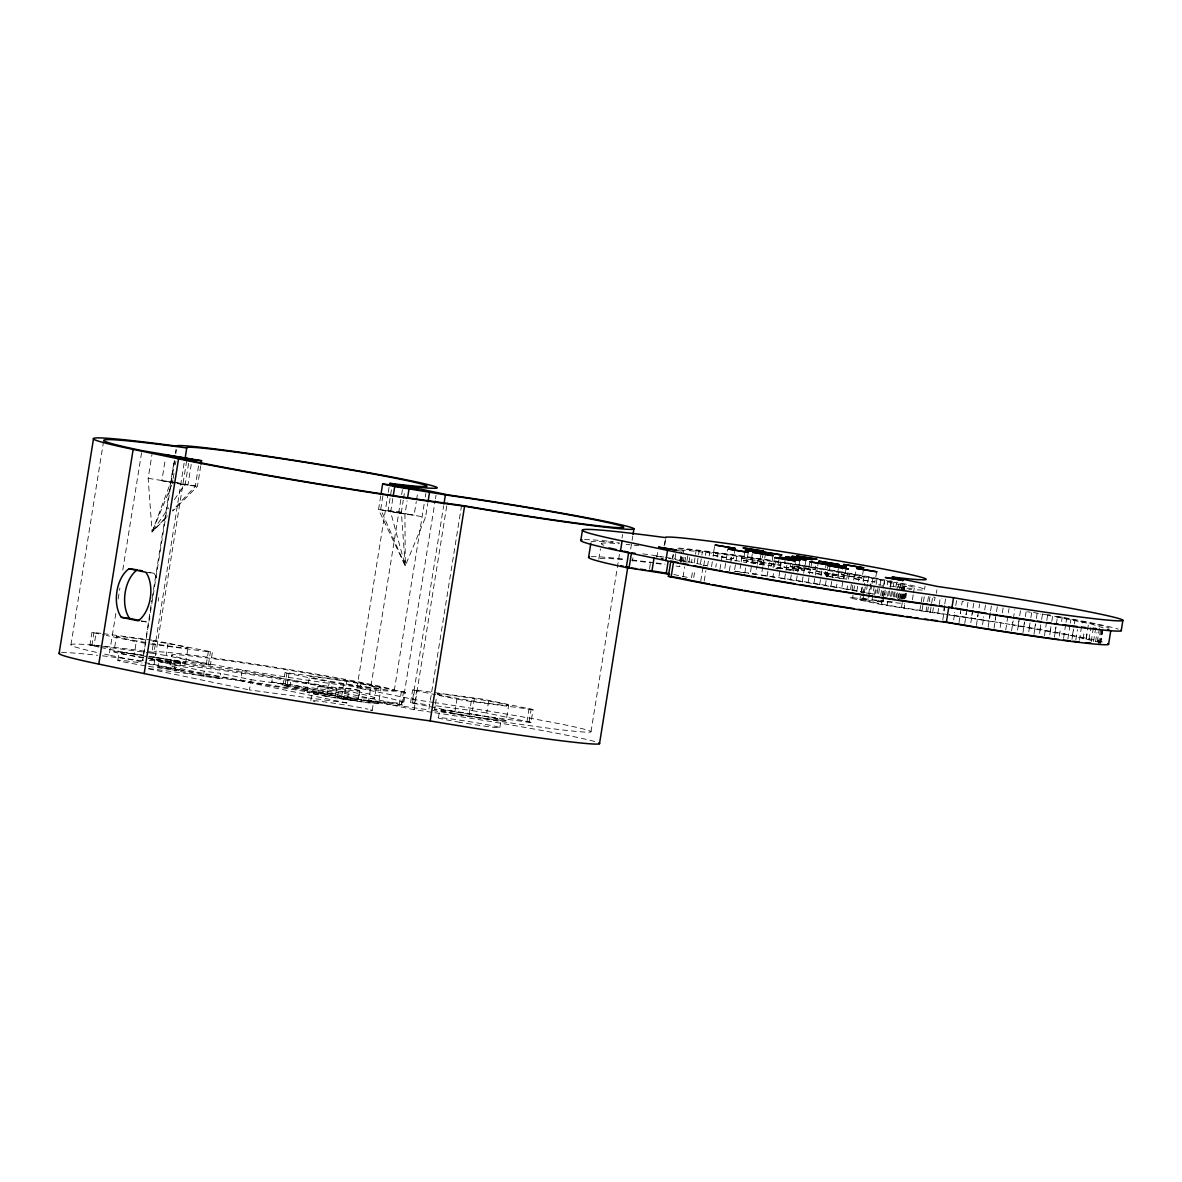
<?xml version="1.0" encoding="UTF-8"?>
<svg xmlns="http://www.w3.org/2000/svg" width="1182" height="1182" viewBox="0 0 1182 1182"><rect width="100%" height="100%" fill="white"/><g stroke="black" fill="none" stroke-linecap="round" stroke-linejoin="round"><path stroke-width="0.75" stroke-dasharray="5 3.75" d="M70.964 644.825L103.721 440.354M98.919 647.086L89.935 645.121L91.974 632.34L101.504 633.389M91.856 645.608L93.895 632.828L91.974 632.34M89.995 645.032L94.043 645.446L96.097 632.665M461.586 505.32L428.83 709.806L422.905 709.037A196.847 6.87 9.1 0 1 154.044 664.461L109.172 655.094L115.836 613.473M118.156 598.993L119.884 588.134M122.795 570.034L141.914 450.608M143.524 657.813A36.258 1.271 9.1 0 1 113.945 651.829L116.427 636.433A36.258 1.271 9.1 0 1 145.637 639.905M117.831 660.31L119.057 652.641A31.087 1.079 9.1 0 1 146.391 655.921M166.337 517.613L152.079 531.974L148.164 478.326L151.976 454.464M146.184 656.498L134.231 654.459L136.27 641.678L106.262 635.414M173.902 483.113L161.86 480.719L165.406 458.572M174.7 460.729L142.638 660.886L151.769 600.53M152.064 598.713L153.232 591.443M153.512 589.611L174.212 460.433M175.379 453.149L175.955 449.515M174.315 460.936L171.05 481.384L152.079 531.974L167.327 515.899M175.852 453.46L176.443 449.825M172.38 483.379L172.927 479.966M173.193 478.267L174.286 471.455M175.379 464.629L175.926 461.231M146.361 652.449L151.784 653.173L153.823 640.393L212.42 652.08L210.381 664.86L148.533 656.823M104.888 646.332A196.847 6.87 9.1 0 1 147.44 651.533L154.029 652.449L184.289 462.147M154.044 664.461L186.8 459.975M188.618 463.3L185.352 483.748L173.917 500.326M219.882 678.483L203.378 676.281L157.974 666.796L158.802 661.684L175.291 663.885L174.478 668.997L219.882 678.483L220.694 673.371L204.205 671.169L158.802 661.684M177.773 483.719L187.953 484.901L191.218 464.452M210.381 664.86L166.086 655.537L168.125 642.757M198.532 465.989L195.266 486.437L172.395 510.55M200.733 465.826L197.453 486.275L172.823 511.082M170.164 665.17L171.804 654.946M148.666 666.338A31.087 1.079 9.1 0 0 179.206 670.12L180.432 662.452A31.087 1.079 9.1 0 0 149.597 656.424M185.53 663.324L187.982 647.987M203.378 676.281L204.205 671.169M206.259 664.535L208.313 651.755L212.42 652.08M208.46 664.373L210.499 651.592M242.192 670.549L336.575 688.855L335.747 693.967L317.19 691.5L318.017 686.387L348.424 692.726L346.799 702.95L240.552 680.773L242.192 670.549L148.474 658.019M346.799 702.95L249.476 689.948L251.116 679.724L220.694 673.371M317.19 691.5L271.786 682.014L272.614 676.902M282.926 685.412L285.039 672.543L354.423 681.822L405.426 692.371L403.372 705.152L333.93 695.962L282.926 685.412L352.384 694.602L403.372 705.152M284.847 685.9L286.901 673.119L284.98 672.632M287.049 685.737L289.088 672.957M335.747 693.967L290.344 684.496L291.171 679.384M306.965 692.061L309.418 676.725M310.822 700.601L312.048 692.933M327.222 694.735L329.276 681.955L286.901 673.119M337.476 697.424L339.116 687.215L349.99 688.604L359.505 690.451L357.895 700.749L337.52 697.498L357.895 700.749M341.524 697.099L343.578 684.334L405.426 692.371M344.775 693.45L346.828 680.669M380.722 495.923L378.536 509.56L405.263 565.809L425.564 517.214L427.736 503.576M382.909 495.775L380.722 509.398L405.263 565.809L404.938 514.451L407.125 500.828M434.474 702.581A121.731 4.255 9.1 0 0 416.995 700.025L356.949 687.791L387.962 494.165M388.257 492.362L389.705 483.32M397.669 512.929L388.051 510.934L391.597 488.772M359.077 695.814L361.116 683.033M392.823 498.464L390.636 512.087L405.263 565.809L401.348 512.161L403.254 500.222M431.844 712.273A132.074 4.61 9.1 0 0 414.099 709.673L368.71 700.187L401.348 496.41M401.644 494.593L402.796 487.309M403.52 498.523L404.894 489.998M372.212 710.412L373.438 702.743M374.664 698.119A103.602 3.62 9.1 0 0 224.092 670.682A103.602 3.62 9.1 0 0 218.493 676.134A103.602 3.62 9.1 0 0 374.664 698.119L376.304 687.894A103.602 3.62 9.1 0 0 225.718 660.457A103.602 3.62 9.1 0 0 220.133 665.909A103.602 3.62 9.1 0 0 376.304 687.894M378.521 703.615A36.258 1.271 9.1 0 0 326.099 694.041A36.258 1.271 9.1 0 0 323.617 695.858A36.258 1.271 9.1 0 0 378.521 703.615L380.973 688.279A36.258 1.271 9.1 0 0 328.552 678.704A36.258 1.271 9.1 0 0 326.069 680.522A36.258 1.271 9.1 0 0 380.973 688.279M399.59 513.254L414.114 515.13L416.3 501.508M416.566 499.794L417.94 491.284M394.256 690.672L424.116 504.3M425.269 497.061L425.845 493.441M399.265 704.827L401.304 692.046M401.452 704.664L403.505 691.884M402.826 702.566L435.168 500.592M435.464 498.774L436.04 495.14M410.568 702.61L412.621 689.845L413.419 689.786L482.064 699.035L533.067 709.569L531.014 722.35L530.216 722.409L461.571 713.16L410.568 702.61L429.125 704.871M412.636 699.419L443.649 505.793M412.488 703.098L414.542 690.318L412.621 689.845M414.69 702.935L416.729 690.155M414.099 709.673L447.328 502.247M434.607 709.274L435.153 705.861M435.434 704.162L436.513 697.336M438.463 717.799L439.689 710.131M454.878 711.948L456.917 699.168L437.503 695.119M469.165 714.312L471.219 701.532L533.067 709.569M436.335 705.831L472.416 710.663L474.47 697.882M531.014 722.35L486.718 713.027L488.772 700.246M499.853 727.61L501.079 719.941M506.162 720.813A36.258 1.271 9.1 0 0 453.74 711.239A36.258 1.271 9.1 0 0 451.258 713.071A36.258 1.271 9.1 0 0 506.162 720.813L508.615 705.477M526.906 722.025L528.945 709.259M529.093 721.877L531.146 709.097M598.816 559.086L600.456 548.862M591 731.747L619.412 554.402M622.013 538.12L622.589 534.5M630.686 549.024L632.784 536.067M632.414 561.169L632.961 557.771M649.553 568.69L650.913 560.165M656.852 557.446L657.946 550.62M664.136 545.892L665.496 537.367M664.89 544.488L665.702 539.376M672.573 558.022L673.119 554.609M672.75 558.2L673.297 554.801M675.025 558.584L676.385 550.058M679.96 560.918L681.408 552.201M680.182 562.292L681.822 552.068M680.788 561.48L681.615 556.367M680.891 562.189L681.984 555.377M681.896 562.144L683.817 550.221L685.132 550.221L727.033 554.698L804.72 566.341L876.97 579.18L906.431 586.375L897.404 586.774L895.764 596.999M683.211 562.144L684.585 553.634M684.836 562.204L685.649 557.091M683.033 577.023L684.673 566.799M687.008 560.608L688.101 553.797M688.943 562.469L690.303 553.944M691.426 562.676L691.958 559.263M691.544 577.702L692.903 569.192M694.174 562.928L696.08 551.004M693.731 577.54L695.105 569.03M697.203 563.223L699.109 551.3M700.483 563.578L701.576 556.766M701.857 555.052L702.404 551.654M700.734 581.13L702.921 567.493M703.748 565.676L705.122 557.165M705.388 555.451L705.935 552.053M704.221 580.879L705.846 570.655M707.53 566.119L708.904 557.608M709.17 555.895L709.717 552.496M735.204 548.374L733.564 558.598L722.985 557.254L713.115 555.304L714.755 545.079M711.549 566.606L712.909 558.096M713.174 556.382L713.721 552.984M715.775 567.138L716.322 563.74M717.415 556.914L717.962 553.516M719.941 569.414L722.394 554.077M724.847 568.32L725.94 561.509M726.221 559.81L727.831 549.054M729.397 570.684L731.85 555.348M734.657 569.665L735.751 562.839M736.031 561.14L736.844 556.028M763.277 552.88L761.858 561.48L741.587 558.229L742.119 554.816M740.907 563.563L739.533 572.088L748.442 573.359M741.173 561.864L742 556.752M765.522 553.353L763.882 563.578L754.367 562.44L743.463 560.357L745.103 550.132M744.823 572.842L746.197 564.316M747.29 557.505L746.463 562.617L743.064 562.277M748.236 552.378L746.596 562.602L734.495 560.283M772.998 555.673L771.358 565.897L760.913 564.582L750.91 562.602L752.55 552.378M752.712 558.288L750.245 573.625L755.786 574.437L757.145 565.912M757.426 564.213L758.238 559.101M780.622 561.79L780.017 565.277L759.745 562.011L761.105 553.501M762.774 566.754L761.415 575.279L777.283 577.702M763.055 565.055L763.868 559.943M767.133 576.136L769.585 560.8M773.043 567.818L774.683 557.594M772.91 577.023L773.456 573.61M774.55 566.799L775.362 561.686M782.617 568.586L777.697 567.463L779.322 557.239M781.199 562.588L778.746 577.924L839.929 588.075M805.932 560.017L804.292 570.241L803.494 570.3L783.962 567.079L785.321 558.554M784.612 578.84L785.705 572.029M785.971 570.33L787.064 563.504M811.916 561.332L810.557 569.842L790.389 566.695L790.64 563.149M790.492 579.786L791.866 571.261M792.132 569.561L792.959 564.449M793.491 571.098L795.131 560.874M815.698 566.045L815.092 569.532L806.094 568.409L794.806 566.281L795.353 562.868M796.387 580.731L798.84 565.395M794.998 570.507L798.146 570.758L799.786 560.534M802.268 581.677L803.361 574.866M803.627 573.167L804.72 566.341M830.148 565.07L828.449 575.383L819.451 574.26L808.163 572.132L809.803 561.908M808.119 582.637L810.571 567.301M813.925 583.613L816.378 568.276M838.703 566.193L837.344 574.718L826.898 573.403L816.88 571.423L818.254 562.913M819.658 584.573L820.751 577.762M821.032 576.048L822.125 569.236M846.105 568.424L844.687 577.023L825.036 573.964L826.041 563.548M827.533 576.24L826.277 575.856L827.902 565.631M825.332 585.533L827.784 570.197M830.902 586.494L833.354 571.157M836.368 587.454L836.915 584.041M838.008 577.23L838.821 572.118M863.451 569.502L862.077 578.028L851.631 576.713L841.628 574.733L842.988 566.208M844.17 573.063L841.717 588.4L864.589 592.596M838.939 578.249L846.726 579.15L848.366 568.926M846.918 589.33L847.464 585.917M848.558 579.106L849.37 573.994M850.538 589.33L851.631 582.519M851.971 590.246L853.345 581.721M853.611 580.022L854.438 574.91M876.778 571.793L874.739 582.046L854.675 578.722L855.768 571.911M944.507 605.612L943.133 614.138L926.038 611.729L881.432 604.593L849.178 597.856L852.65 597.604L853.463 592.492M853.744 590.778L855.103 582.268M856.861 591.148L858.235 582.623M858.501 580.923L859.314 575.811M947.846 614.522A121.731 4.255 9.1 0 0 932.037 612.246L887.165 605.169L859.92 599.481L862.106 585.844M861.575 592.019L862.934 583.509M863.215 581.795L864.027 576.683M870.898 584.381L868.43 599.717L862.299 598.432L864.751 583.095M862.299 598.432L863.392 598.58L864.205 593.467M864.485 591.754L865.845 583.243M867.455 584.366L866.096 592.876L870.41 593.719L871.769 585.193M867.736 582.652L868.548 577.54M868.652 594.029L870.292 583.805M872.05 583.494L872.863 578.382M863.392 598.58L872.065 599.673L874.517 584.336M874.517 594.516L875.877 586.006M876.143 584.292L876.97 579.18M875.655 593.556L876.202 590.143M877.162 593.349L878.256 586.523M878.654 593.6L879.748 586.774M880.014 585.075L880.841 579.963M880.679 595.492L882.304 585.267M882.023 596.053L884.476 580.717M884.106 584.336L885.2 577.525M881.432 604.593L883.885 589.257M883.279 598.668L884.653 590.143M872.065 599.673L883.397 601.003L885.569 587.365M885.673 595.063L886.219 591.65M887.313 584.839L887.859 581.426M887.505 596.245L888.864 587.72M887.165 605.169L887.712 601.756M888.805 595.743L890.992 582.105M890.415 587.218L891.509 580.392M890.519 596.541L891.893 588.03M891.671 596.378L893.045 587.853M893.311 586.154L893.858 582.741M893.282 596.792L894.094 591.68M894.272 596.984L895.631 588.459M895.897 586.76L896.444 583.347M896.577 597.545L897.936 589.02M898.217 587.321L898.763 583.908M897.685 598.86L899.591 586.937M898.601 598.062L899.96 589.552M900.241 587.838L900.787 584.44M899.591 598.964L901.511 587.04M900.329 598.55L903.063 580.421M901.216 599.023L903.122 587.099M901.763 598.978L903.949 585.356M902.531 599.038L904.437 587.099M901.467 607.533L904.54 589.153M903.536 598.978L904.91 590.468M904.008 598.003L904.555 594.605M904.245 598.89L905.619 590.365M904.526 598.299L905.885 589.788M904.644 598.742L906.106 590.025M904.112 608.346L904.658 604.933M905.737 598.122L906.564 593.009L903.078 592.433M912.401 599.747L913.228 594.635M913.494 592.921L914.321 587.809M919.892 610.444L922.344 595.122M924.531 589.582L925.078 586.169M922.093 610.296L924.546 594.96M926.038 611.729L927.397 603.219M927.678 601.505L928.491 596.393M927.574 611.936L928.934 603.426M929.215 601.712L930.027 596.6L935.065 597.309L934.253 602.421M930.249 611.995L932.716 596.659M932.613 612.645L933.972 604.12M936.366 593.275L936.912 589.877M937.799 613.369L940.266 598.033M944.773 603.913L945.585 598.801L942.039 598.284M942.808 619.663L944.994 606.026M948.585 614.921L954.155 615.748L954.701 612.335M955.795 605.524L956.607 600.412M953.667 619.841L955.026 611.316M954.155 615.748L959.814 616.59L962.266 601.254L965.133 601.697M959.03 622.5L960.671 612.276M959.814 616.59L965.546 617.462L966.906 608.937M967.186 607.238L967.999 602.126M964.748 623.461L966.388 613.236M965.546 617.462L971.338 618.349L972.712 609.838M972.978 608.124L973.805 603.012M970.821 622.722L972.461 612.498M971.338 618.349L977.189 619.265L979.642 603.928M976.376 625.396L978.016 615.172M977.189 619.265L983.069 620.181L983.616 616.782M984.695 609.956L985.522 604.844M982.523 624.643L983.897 616.132M990.324 612.601L988.95 621.126L983.069 620.181M990.59 610.902L991.417 605.79M988.137 627.302L990.058 615.379M997.298 606.735L994.845 622.072L973.82 618.452A121.731 4.255 9.1 0 0 949.338 614.743M994.032 628.233L995.672 618.009M1000.179 627.465L1001.538 618.94M1002.351 612.808L1003.163 607.696M1005.749 630.065L1009.014 608.656M1100.383 642.58L1072.399 635.813L1012.339 624.953L1014.791 609.617M1011.556 630.966L1013.181 620.742M1018.057 625.913L1019.431 617.403M1019.697 615.689L1020.524 610.577L1017.658 610.104M1017.554 630.124L1019.194 619.9M1023.701 626.888L1025.06 618.363M1025.341 616.664L1026.153 611.552M1022.947 632.68L1024.587 622.456M1029.241 627.849L1030.615 619.324M1030.881 617.625L1031.709 612.512M1028.783 631.794L1030.143 623.269M1034.678 628.794L1036.038 620.269M1036.319 618.57L1037.131 613.458L1040.677 614.079M1033.955 634.291L1035.595 624.066M1039.983 629.74L1041.342 621.215M1041.623 619.516L1042.435 614.404M1039.569 633.345L1040.928 624.835M1044.474 635.783L1046.513 622.146M1046.779 620.432L1047.607 615.32L1044.164 614.699M1050.163 631.572L1051.522 623.047M1051.788 621.348L1052.615 616.236L1091.385 623.993L1103.22 627.923M1049.793 634.778L1051.153 626.253M1054.994 632.473L1057.447 617.137M1054.388 637.142L1056.028 626.918M1059.353 636.064L1060.712 627.539M1061.569 621.407L1062.116 618.009M1063.578 638.354L1065.75 623.963M1066.031 622.264L1066.578 618.851M1067.878 638.886L1070.005 624.79M1070.286 623.091L1070.818 619.678M1072.399 635.813L1074.039 625.588M1074.32 623.889L1074.866 620.476M1071.956 639.388L1073.581 629.164M1075.797 639.846L1077.437 629.622M1079.402 640.26L1082.224 621.983M1083.037 638.915L1084.411 630.39M1086.14 638.694L1088.592 623.357M1086.14 639.226L1087.514 630.715M1088.977 639.506L1090.838 627.406M1091.267 641.427L1093.35 627.997M1093.542 641.59L1096.128 625.145M1095.537 641.723L1096.97 632.459M1097.236 641.782L1099.423 628.159M1098.373 643.51L1101.048 626.534M1099.482 643.481L1102.097 626.903M1100.265 643.392L1102.57 628.942M1100.767 643.259L1102.998 629.223M171.671 485.063L152.079 531.974L168.716 507.861M679.236 565.838L679.975 566.592L673.577 565.705M741.587 558.229L761.917 561.406M759.745 562.011L780.076 565.188M783.962 567.079L804.292 570.241M794.806 566.281L815.152 569.443M808.163 572.132L828.508 575.294M824.401 573.758L844.746 576.934M141.352 621.244L146.302 621.895L147.986 620.668A28.486 16.976 -82.4 0 0 149.951 618.747M743.463 560.357L763.882 563.578M161.86 480.719L173.961 482.197M388.051 510.934L414.114 515.13M703.187 565.794L706.673 565.543L674.42 558.805M750.91 562.602L771.358 565.897M777.697 567.463L798.146 570.758M790.093 566.562L810.557 569.842M816.88 571.423L837.344 574.718M826.277 575.856L846.726 579.15M841.628 574.733L862.077 578.028M854.675 578.722L875.138 582.017M859.92 599.481L882.732 602.081L874.577 600.367L878.093 600.811A121.731 4.255 9.1 0 0 902.294 603.381L904.599 603.529M359.535 690.524L339.16 687.274M713.115 555.304L733.564 558.598M683.817 550.221L681.689 550.502L682.428 551.255M907.067 588.193L913.154 588.296A121.731 4.255 9.1 0 0 893.814 582.209M917.365 589.892L921.768 590.04A132.074 4.61 9.1 0 0 896.577 582.165M894.922 586.567L889.13 586.021M892.469 601.904L883.397 601.003M102.406 655.847L107.473 656.438A207.219 7.225 9.1 0 1 142.638 660.886M878.536 584.824L881.048 585.12M356.949 687.791L358.442 687.983A121.731 4.255 9.1 0 0 388.11 691.027L393.503 691.012A121.731 4.255 9.1 0 0 278.065 667.756A121.731 4.255 9.1 0 0 153.97 652.405L154.029 652.449M148.164 478.326L197.453 486.275L177.655 484.088M401.348 512.161L378.536 509.56L425.564 517.214M776.19 568.054L783.489 569.118M642.757 553.856L648.15 554.58M852.65 597.604L868.43 599.717M145.844 572.236L154.088 573.329L155.27 575.176A28.486 16.976 -82.4 0 1 156.526 577.762M103.307 633.626L153.823 640.393M150.572 644.042L208.313 651.755M94.043 645.446L144.559 652.198M318.017 686.387L336.575 688.855M157.974 666.796L174.478 668.997M271.786 682.014L290.344 684.496M251.116 679.724L348.424 692.726M148.636 668.495L240.552 680.773M676.03 550.369L680.832 551.034M731.968 559.899L726.191 559.278L728.629 559.943M734.391 571.364L737.819 571.852M151.784 653.173L166.086 655.537M471.219 701.532L456.917 699.168M343.578 684.334L329.276 681.955M472.416 710.663L486.718 713.027M792.841 570.226L785.07 569.015M145.637 643.318L136.27 641.678M992.673 621.451L1000.711 623.032M998.953 622.456L1006.547 623.993M651.74 555.052L663.944 557.077M665.688 557.357L672.676 558.51M656.158 556.161L661.521 557.047M175.911 482.507L187.953 484.901M1005.202 623.49L1012.339 624.953M1027.542 611.788L1030.32 612.261M833.635 577.392L829.114 576.58M786.119 569.561L790.655 570.389M1047.607 615.32L1050.946 615.925M775.88 568.527L777.963 568.926M668.672 558.229L673.784 559.293M675.483 559.647L687.407 562.13M673.755 574.511L689.874 577.88M149.08 572.295L154.088 573.329M141.293 620.86L146.302 621.895M414.542 690.318L435.73 694.75M93.895 632.828L104.489 635.044M100.677 647.455L134.231 654.459M148.444 658.285L175.291 663.885M148.636 668.894L249.476 689.948M149.434 660.413A132.074 4.61 9.1 0 1 339.426 688.352A132.074 4.61 9.1 0 1 368.71 700.187M142.15 660.575A132.074 4.61 9.1 0 1 143.377 660.324M61.464 652.686A207.219 7.225 9.1 0 1 97.589 655.301M434.887 712.716A132.074 4.61 9.1 0 1 595.211 741.675M432.834 710.5A121.731 4.255 9.1 0 0 587.484 732.19A121.731 4.255 9.1 0 0 490.456 711.387L465.368 707.324A121.731 4.255 9.1 0 0 435.966 702.802M109.172 655.094A196.847 6.87 9.1 0 1 104.666 654.148M96.466 652.361A196.847 6.87 9.1 0 1 100.633 645.889M370.66 709.821A31.087 1.079 9.1 0 1 370.749 710.515M315.003 701.812A31.087 1.079 9.1 0 1 313.54 701.473M313.422 700.571A31.087 1.079 9.1 0 1 339.751 704.132A31.087 1.079 9.1 0 1 368.016 709.185M180.432 662.452A31.087 1.079 9.1 0 1 149.892 658.67M143.51 657.635A31.087 1.079 9.1 0 1 119.087 652.597M148.371 664.092A31.087 1.079 9.1 0 1 179.206 670.12M145.46 665.821A31.087 1.079 9.1 0 1 139.18 664.772L136.166 664.254A31.087 1.079 9.1 0 1 117.978 660.221A31.087 1.079 9.1 0 1 141.988 663.102M152.02 640.91A36.258 1.271 9.1 0 1 188.012 647.943A36.258 1.271 9.1 0 1 152.375 643.525M145.977 642.476A36.258 1.271 9.1 0 1 116.397 636.492M149.567 656.246A36.258 1.271 9.1 0 1 185.544 663.265A36.258 1.271 9.1 0 1 149.922 658.862M113.945 651.829A36.258 1.271 9.1 0 1 143.185 655.242M437.34 693.864A36.258 1.271 9.1 0 1 491.978 701.68A36.258 1.271 9.1 0 1 492.273 703.896A36.258 1.271 9.1 0 1 437.384 694.218M158.743 597.575A28.486 16.976 -82.4 0 1 158.181 601.106M1047.577 614.596A132.074 4.61 9.1 0 1 1050.414 615.098M1057.329 616.339A132.074 4.61 9.1 0 1 1062.707 617.329M1064.45 617.639A132.074 4.61 9.1 0 1 1118.394 629.149M584.543 539.642A207.219 7.225 9.1 0 1 613.281 541.681M911.603 589.478A132.074 4.61 9.1 0 1 908.722 589.227M678.734 548.02A132.074 4.61 9.1 0 1 785.395 562.602M786.976 562.854A132.074 4.61 9.1 0 1 883.781 579.608M889.721 580.776A132.074 4.61 9.1 0 1 892.543 581.337M1033.511 612.527A121.731 4.255 9.1 0 1 1049.202 615.29M1054.625 616.28A121.731 4.255 9.1 0 1 1109.263 627.923M904.747 588.045A121.731 4.255 9.1 0 1 896.03 587.247M677.508 548.965A121.731 4.255 9.1 0 1 764.089 559.692A121.731 4.255 9.1 0 1 882.082 579.801M886.249 580.628A121.731 4.255 9.1 0 1 892.632 581.958M591.163 542.346A196.847 6.87 9.1 0 1 619.486 543.011M591.163 556.692A196.847 6.87 9.1 0 1 625.618 559.249M631.897 559.958A196.847 6.87 9.1 0 1 653.203 562.573M656.099 562.942A196.847 6.87 9.1 0 1 665.126 564.124M735.293 571.172A121.731 4.255 9.1 0 1 739.504 571.778M743.788 572.384A121.731 4.255 9.1 0 1 850.006 589.567M851.823 589.892A121.731 4.255 9.1 0 1 865.726 592.448M870.573 593.379A121.731 4.255 9.1 0 1 873.69 593.97M1011.408 624.524A121.731 4.255 9.1 0 1 1105.554 642.831M600.087 558.48A186.49 6.516 9.1 0 1 623.712 559.721M631.794 560.563A186.49 6.516 9.1 0 1 650.927 562.795M656.276 563.459A186.49 6.516 9.1 0 1 664.712 564.538M603.869 545.242A186.49 6.516 9.1 0 1 601.461 544.045M601.269 543.75A186.49 6.516 9.1 0 1 619.161 543.735M626.179 544.385A186.49 6.516 9.1 0 1 630.08 544.784M634.261 545.227A186.49 6.516 9.1 0 1 638.679 545.715M459.813 722.261L456.813 721.744A31.087 1.079 9.1 0 1 450.15 718.804A31.087 1.079 9.1 0 1 499.351 727.344A31.087 1.079 9.1 0 1 459.813 722.261M324.828 695.858A31.087 1.079 9.1 0 0 373.276 702.832A31.087 1.079 9.1 0 0 330.118 694.809A31.087 1.079 9.1 0 0 324.828 695.858M452.47 713.071A31.087 1.079 9.1 0 0 500.932 720.03A31.087 1.079 9.1 0 0 457.759 712.022A31.087 1.079 9.1 0 0 452.47 713.071"/><path stroke-width="1.5" d="M59.1 653.454L93.496 438.758M598.727 742.902A132.074 4.61 9.1 0 1 436.069 721.936L430.189 720.902A207.219 7.225 9.1 0 1 388.331 715.066L380.87 713.972A207.219 7.225 9.1 0 1 144.16 673.577L98.771 664.107L133.152 449.396A207.219 7.225 9.1 0 1 177.019 446.175L176.546 445.88A132.074 4.61 9.1 0 1 323.336 464.954A132.074 4.61 9.1 0 1 434.444 488.314L429.229 488.136A132.074 4.61 9.1 0 1 403.092 485.492L448.495 494.963A132.074 4.61 9.1 0 1 497.341 502.35L516.312 505.408A132.074 4.61 9.1 0 1 631.912 529.359A132.074 4.61 9.1 0 1 470.466 507.226L464.57 506.206A207.219 7.225 9.1 0 1 178.556 458.882L133.152 449.396M144.16 673.577L178.556 458.882M185.057 458.823L186.726 447.919A121.731 4.255 9.1 0 1 310.807 463.285A121.731 4.255 9.1 0 1 426.259 486.526L420.866 486.541A121.731 4.255 9.1 0 1 391.198 483.497L389.705 483.32L405.441 486.6L382.628 483.999L380.988 494.224M200.999 464.127L201.546 460.714L141.914 450.608A196.847 6.87 9.1 0 1 180.181 447.062L186.786 447.963M393.37 495.051L394.729 486.526L382.628 483.999M407.672 497.415L409.031 488.89L449.736 495.553A121.731 4.255 9.1 0 1 498.11 502.838L523.198 506.901A121.731 4.255 9.1 0 1 620.225 527.704A121.731 4.255 9.1 0 1 465.59 506.014L455.661 504.551A196.847 6.87 9.1 0 1 186.8 459.975L176.473 457.818L201.546 460.714M428.017 501.877L429.657 491.653M443.944 503.99L445.392 494.933M430.189 720.902L464.57 506.206M580.805 540.47L582.445 530.245M588.577 557.387L590.764 543.75M1121.009 630.242A132.074 4.61 9.1 0 1 957.775 608.952L951.894 607.917A207.219 7.225 9.1 0 1 665.88 560.593L620.476 551.122L622.116 540.898A207.219 7.225 9.1 0 1 665.983 537.677L665.496 537.367A132.074 4.61 9.1 0 1 812.3 556.456A132.074 4.61 9.1 0 1 923.408 579.815L918.178 579.623A132.074 4.61 9.1 0 1 892.055 576.993L937.459 586.464A132.074 4.61 9.1 0 1 986.305 593.852L1005.276 596.895A132.074 4.61 9.1 0 1 1120.876 620.86A132.074 4.61 9.1 0 1 959.415 598.727L953.534 597.693A207.219 7.225 9.1 0 1 667.52 550.369L622.116 540.898M669.618 574.275L626.268 567.552L628.721 552.216A196.847 6.87 9.1 0 1 624.259 551.285M599.51 743.714L627.775 567.212M633.02 534.471L633.936 528.782M629.031 568.143L631.483 552.807L635.015 553.265M651.917 571.202L654.104 557.564M665.88 560.593L667.52 550.369M666.22 573.566L668.125 561.627M671.154 576.934L668.377 576.343L670.844 561.007L673.607 561.598L671.154 576.934A196.847 6.87 9.1 0 0 940.444 621.599L947.24 622.515A121.731 4.255 9.1 0 0 1107.726 643.629M946.339 622.367L948.791 607.031L949.693 607.179A121.731 4.255 9.1 0 0 952.662 607.696M951.894 607.917L953.534 597.693M1108.598 644.22L1110.784 630.582M1121.216 630.73L1122.9 620.284M129.133 568.749L127.449 569.99A28.486 16.976 -82.4 0 0 120.165 615.482L121.362 617.314L138.058 620.801L139.742 619.56A28.486 16.976 -82.4 0 0 147.026 574.068L145.844 572.236L129.133 568.749L137.378 569.842L135.708 571.083A28.486 16.976 -82.4 0 0 128.41 616.576L129.606 618.408L139.624 620.506M1091.001 643.126L1085.593 642.639M1079.136 641.959L1072.961 641.25M1070.316 640.925L1063.312 640.053M1054.122 638.841L1058.806 639.462M631.321 567.995L636.714 568.705M640.304 569.192L645.682 569.916M668.377 576.343L680.699 577.998M686.358 579.21L682.753 578.722L685.767 579.343M121.362 617.314L129.606 618.408M1052.497 638.62L1045.893 637.719M1044.208 637.482L1005.483 631.779M1004.02 631.543L983.454 628.292M403.683 487.693L418.206 489.57L392.143 485.374L401.762 487.383M976.11 627.095L981.976 628.056M974.648 626.859L954.524 623.475M394.729 486.526L409.031 488.89M649.287 570.389L668.465 573.566M947.58 622.279L953.12 623.239M661.506 558.451L662.925 558.702M942.542 621.363L945.896 621.983M139.048 570.197L142.387 570.891M98.771 664.107A207.219 7.225 9.1 0 1 59.647 652.981M620.476 551.122A207.219 7.225 9.1 0 1 582.105 539.819M1108.849 629.43A121.731 4.255 9.1 0 1 1107.49 629.43M1095.98 628.632A121.731 4.255 9.1 0 1 1092.774 628.307M1085.549 627.524A121.731 4.255 9.1 0 1 1081.545 627.051M1077.29 626.549A121.731 4.255 9.1 0 1 1063.165 624.731M1058.038 624.037A121.731 4.255 9.1 0 1 1054.521 623.564M1050.916 623.062A121.731 4.255 9.1 0 1 1047.252 622.545M1041.608 621.747A121.731 4.255 9.1 0 1 1037.294 621.126M1034.383 620.698A121.731 4.255 9.1 0 1 1029.95 620.048M1028.458 619.826A121.731 4.255 9.1 0 1 1013.225 617.536M1011.674 617.3A121.731 4.255 9.1 0 1 1005.454 616.324M1003.887 616.088A121.731 4.255 9.1 0 1 999.189 615.349M997.623 615.098A121.731 4.255 9.1 0 1 992.895 614.359M986.615 613.34A121.731 4.255 9.1 0 1 975.638 611.552M974.071 611.301A121.731 4.255 9.1 0 1 969.417 610.533M967.866 610.267A121.731 4.255 9.1 0 1 961.72 609.232M960.198 608.981A121.731 4.255 9.1 0 1 955.662 608.213M942.911 606.263A196.847 6.87 9.1 0 1 939.72 605.834M936.484 605.391A196.847 6.87 9.1 0 1 929.879 604.49M928.21 604.253A196.847 6.87 9.1 0 1 898.409 599.983M894.759 599.451A196.847 6.87 9.1 0 1 888.864 598.58M887.387 598.358A196.847 6.87 9.1 0 1 881.417 597.457M879.925 597.235A196.847 6.87 9.1 0 1 873.897 596.319M872.375 596.097A196.847 6.87 9.1 0 1 866.288 595.167M864.766 594.93A196.847 6.87 9.1 0 1 858.634 593.985M857.098 593.748A196.847 6.87 9.1 0 1 850.937 592.788M849.4 592.551A196.847 6.87 9.1 0 1 843.209 591.576M841.658 591.325A196.847 6.87 9.1 0 1 835.452 590.35M833.901 590.099A196.847 6.87 9.1 0 1 827.696 589.109M826.144 588.858A196.847 6.87 9.1 0 1 799.904 584.573M795.309 583.805A196.847 6.87 9.1 0 1 765.375 578.737M763.557 578.412A196.847 6.87 9.1 0 1 758.135 577.481M756.332 577.156A196.847 6.87 9.1 0 1 750.998 576.225M749.225 575.915A196.847 6.87 9.1 0 1 743.98 574.984M742.252 574.674A196.847 6.87 9.1 0 1 737.11 573.758M735.426 573.447A196.847 6.87 9.1 0 1 725.452 571.645M722.217 571.054A196.847 6.87 9.1 0 1 719.025 570.463M717.444 570.167A196.847 6.87 9.1 0 1 711.224 569M709.702 568.719A196.847 6.87 9.1 0 1 705.211 567.862M703.733 567.582A196.847 6.87 9.1 0 1 699.389 566.754M697.971 566.473A196.847 6.87 9.1 0 1 693.775 565.661M688.382 564.597A196.847 6.87 9.1 0 1 683.226 563.563M678.291 562.558A196.847 6.87 9.1 0 1 675.144 561.908M622.84 550.975A196.847 6.87 9.1 0 1 620.062 550.384M616.132 549.512A196.847 6.87 9.1 0 1 613.65 548.95M612.468 548.684A196.847 6.87 9.1 0 1 609.07 547.887M626.268 567.552A196.847 6.87 9.1 0 1 589.257 556.944M937.326 620.727A186.49 6.516 9.1 0 1 931.135 619.9M927.988 619.471A186.49 6.516 9.1 0 1 924.782 619.028M918.266 618.127A186.49 6.516 9.1 0 1 914.942 617.654M911.588 617.181A186.49 6.516 9.1 0 1 906.491 616.457M903.063 615.955A186.49 6.516 9.1 0 1 897.847 615.201M896.089 614.95A186.49 6.516 9.1 0 1 890.785 614.167M888.997 613.916A186.49 6.516 9.1 0 1 858.649 609.336M854.158 608.641A186.49 6.516 9.1 0 1 801.426 600.205M796.949 599.451A186.49 6.516 9.1 0 1 793.979 598.964M789.532 598.225A186.49 6.516 9.1 0 1 772.023 595.24M770.221 594.945A186.49 6.516 9.1 0 1 764.872 594.014M763.099 593.704A186.49 6.516 9.1 0 1 757.825 592.788M756.081 592.492A186.49 6.516 9.1 0 1 750.91 591.576M749.196 591.266A186.49 6.516 9.1 0 1 744.113 590.365M742.444 590.069A186.49 6.516 9.1 0 1 737.465 589.183M735.825 588.887A186.49 6.516 9.1 0 1 730.978 588.001M729.368 587.705A186.49 6.516 9.1 0 1 724.64 586.833M723.088 586.553A186.49 6.516 9.1 0 1 718.479 585.696M716.972 585.415A186.49 6.516 9.1 0 1 712.51 584.573M709.599 584.026A186.49 6.516 9.1 0 1 687.377 579.668M628.632 567.419A186.49 6.516 9.1 0 1 625.958 566.843M623.387 566.267A186.49 6.516 9.1 0 1 620.949 565.72M743.271 547.916L763.557 551.181L743.271 547.916M761.43 551.713L781.716 554.964L761.43 551.713M785.646 556.766L805.932 560.017L785.646 556.766M796.505 555.968L816.792 559.219L796.505 555.968M809.862 561.819L830.148 565.07L809.862 561.819M826.1 563.459L846.386 566.71L826.1 563.459M745.281 550.058L765.522 553.353L745.281 550.058M658.596 547.177L676.385 550.058L658.596 547.177M166.101 455.114L192.045 459.34L166.101 455.114M752.949 552.349L772.998 555.673L752.949 552.349M775.082 557.564L795.131 560.874L775.082 557.564M779.736 557.21L799.786 560.534L779.736 557.21M792.147 556.308L812.197 559.618L792.147 556.308M818.934 561.169L838.984 564.494L818.934 561.169M828.316 565.602L848.366 568.926L828.316 565.602M843.667 564.479L863.717 567.803L843.667 564.479M856.728 568.468L876.778 571.793L856.728 568.468M885.436 577.496L903.063 580.421L885.436 577.496M715.199 545.05L735.204 548.374L715.199 545.05M728.378 549.054L748.236 552.378L728.378 549.054"/></g></svg>
